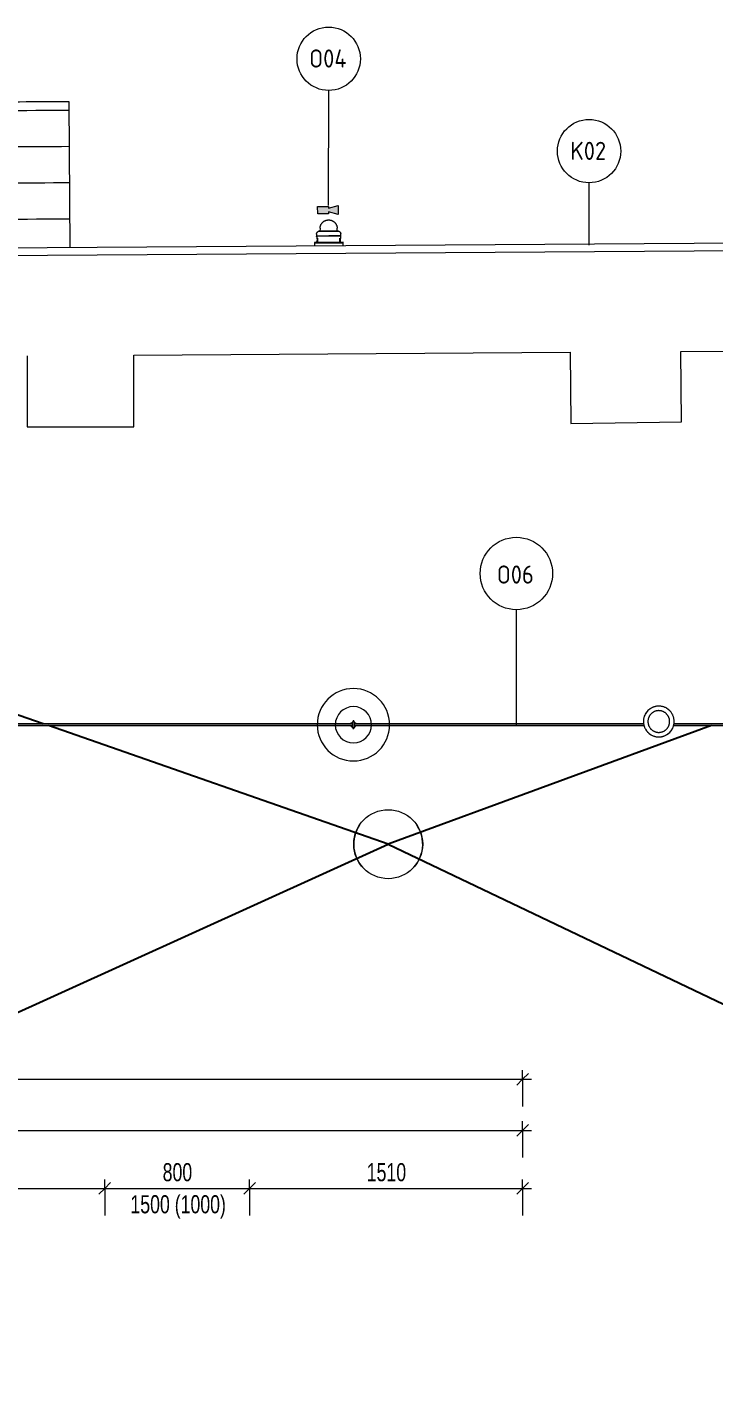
# Model space of a CAD drawing. Header units: millimetres. Extents: x -2854 to 232784, y -45352 to 20466.
# Drawn here: x 38985 to 42779, y -16346 to -8865 of the extents above; entities that cross this region are included whole.
import ezdxf

# ---------------------------------------------------------------- set-up
doc = ezdxf.new("R2010")
doc.units = ezdxf.units.MM
for name, color, linetype, lineweight in [('A-ANNO-DIMS', 211, 'Continuous', 9), ('A-ANNO-DIMS-50', 211, 'Continuous', 9), ('A-FLOR-HRAL', 11, 'Continuous', 13), ('A-FLOR-HRAL-IDEN', 2, 'Continuous', 9), ('A-ROOF', 132, 'Continuous', 13), ('A-ROOF-IDEN', 132, 'Continuous', 9), ('A-ROOF-OTLN', 132, 'Continuous', 13), ('E-SERT', 181, 'Continuous', 13), ('E-SERT-IDEN', 181, 'Continuous', 9), ('M-EQPM', 50, 'Continuous', 13), ('M-HVAC-CDFF', 50, 'Continuous', 13), ('P-SANR-FIXT', 6, 'Continuous', 13)]:
    doc.layers.add(name, color=color, linetype=linetype, lineweight=lineweight)
doc.styles.add('Arial_1', font='arial.ttf', dxfattribs={"width": 0.7, "height": 100})
doc.styles.add('ISOCPEUR', font='isocpeur.ttf', dxfattribs={"width": 0.9, "height": 100})
doc.dimstyles.new('Vnitřní_-_průhledné', dxfattribs={"dimscale": 304.8, "dimtxt": 102.02594, "dimasz": 0.213255, "dimexe": 0.164042, "dimexo": 0.0625, "dimgap": 0.032808, "dimtad": 1, "dimdec": 0, "dimrnd": 5, "dimzin": 0, "dimdsep": 46, "dimtxsty": 'Arial_1', "dimblk1": 'OBLIQUE', "dimblk2": 'OBLIQUE', "dimsah": 1, "dimcen": 0.09, "dimdle": 0.164042, "dimazin": 0, "dimtfac": 1, "dimtdec": 4, "dimtix": 1, "dimtmove": 0, "dimatfit": 3, "dimfxl": 0.492126, "dimfxlon": 1, "dimtvp": 1, "dimtolj": 1, "dimtzin": 0, "dimarcsym": 2})

# ---------------------------------------------------------------- blocks, each defined once
blk = doc.blocks.new('Zábradlí - Záchytný systém kotva-V34-2NP_NÁVRH A')
at = {"layer": 'A-FLOR-HRAL', "flags": 128}
for points in [[(-17, -4), (-17.1, -4), (-17.3, -4), (-17.5, -4), (-17.6, -3.9), (-17.8, -3.9), (-17.9, -3.9), (-18.1, -3.8), (-18.2, -3.8), (-18.4, -3.7), (-18.5, -3.7), (-18.7, -3.6), (-18.8, -3.5), (-19, -3.5), (-19.1, -3.4), (-19.2, -3.3), (-19.4, -3.2), (-19.5, -3.1), (-19.6, -3), (-19.7, -2.9), (-19.8, -2.8), (-20, -2.7), (-20.1, -2.5), (-20.2, -2.4), (-20.3, -2.3), (-20.3, -2.2), (-20.4, -2), (-20.5, -1.9), (-20.6, -1.7), (-20.6, -1.6), (-20.7, -1.4), (-20.8, -1.3), (-20.8, -1.1), (-20.9, -1), (-20.9, -0.8), (-20.9, -0.7), (-20.9, -0.5), (-21, -0.4), (-21, -0.2), (-21, 0), (-21, 0.1), (-21, 0.3), (-21, 0.4), (-20.9, 0.6), (-20.9, 0.8), (-20.9, 0.9), (-20.8, 1.1), (-20.8, 1.2), (-20.7, 1.4), (-20.7, 1.5), (-20.6, 1.7), (-20.5, 1.8), (-20.5, 2), (-20.4, 2.1), (-20.3, 2.2), (-20.2, 2.4), (-20.1, 2.5), (-20, 2.6), (-19.9, 2.7), (-19.8, 2.8), (-19.7, 3), (-19.6, 3.1), (-19.4, 3.2), (-19.3, 3.3), (-19.2, 3.3), (-19, 3.4), (-18.9, 3.5), (-18.8, 3.6), (-18.6, 3.7), (-18.5, 3.7), (-18.3, 3.8), (-18.2, 3.8), (-18, 3.9), (-17.9, 3.9), (-17.7, 3.9), (-17.5, 4), (-17.4, 4), (-17.2, 4), (-17.1, 4), (-17, 4)], [(-17, 4), (-17, 4), (-16.9, 4), (-16.9, 4), (-16.8, 4), (-16.6, 4), (-16.5, 4), (-16.3, 4), (-16.1, 4), (-15.9, 4), (-15.6, 4), (-15.4, 4), (-15.1, 4), (-14.7, 4), (-14.4, 4), (-14, 4)], [(16.8, 4), (16.8, 4), (16.8, 4), (16.7, 4), (16.6, 4), (16.5, 4), (16.4, 4), (16.2, 4), (16, 4), (15.8, 4), (15.5, 4), (15.2, 4), (14.9, 4), (14.6, 4), (14.3, 4), (13.9, 4), (13.5, 4), (13.1, 4), (12.6, 4), (12.2, 4), (11.7, 4), (11.2, 4), (10.7, 4), (10.2, 4), (9.6, 4), (9.1, 4), (8.5, 4), (7.9, 4), (7.3, 4), (6.7, 4), (6.1, 4), (5.4, 4), (4.8, 4), (4.1, 4), (3.5, 4), (2.8, 4), (2.1, 4), (1.5, 4), (0.8, 4), (0.1, 4), (-0.6, 4), (-1.2, 4), (-1.9, 4), (-2.6, 4), (-3.2, 4), (-3.9, 4), (-4.6, 4), (-5.2, 4), (-5.9, 4), (-6.5, 4), (-7.1, 4), (-7.7, 4), (-8.3, 4), (-8.9, 4), (-9.5, 4), (-10, 4), (-10.6, 4), (-11.1, 4), (-11.6, 4), (-12.1, 4), (-12.5, 4), (-13, 4), (-13.4, 4), (-13.8, 4), (-14.2, 4), (-14.6, 4), (-14.9, 4), (-15.2, 4), (-15.5, 4), (-15.8, 4), (-16, 4), (-16.2, 4), (-16.4, 4), (-16.6, 4), (-16.7, 4), (-16.8, 4), (-16.9, 4), (-16.9, 4), (-17, 4), (-17, 4)], [(13.7, 4), (14.1, 4), (14.4, 4), (14.8, 4), (15.1, 4), (15.4, 4), (15.6, 4), (15.9, 4), (16.1, 4), (16.3, 4), (16.4, 4), (16.6, 4), (16.7, 4), (16.8, 4), (16.8, 4), (16.8, 4), (16.8, 4)], [(16.8, 4), (17, 4), (17.2, 4), (17.3, 4), (17.5, 4), (17.6, 3.9), (17.8, 3.9), (17.9, 3.9), (18.1, 3.8), (18.2, 3.8), (18.4, 3.7), (18.5, 3.6), (18.7, 3.6), (18.8, 3.5), (19, 3.4), (19.1, 3.3), (19.2, 3.2), (19.4, 3.1), (19.5, 3), (19.6, 2.9), (19.7, 2.8), (19.8, 2.7), (19.9, 2.6), (20, 2.4), (20.1, 2.3), (20.2, 2.2), (20.3, 2), (20.4, 1.9), (20.4, 1.7), (20.5, 1.6), (20.6, 1.5), (20.6, 1.3), (20.7, 1.2), (20.7, 1), (20.8, 0.8), (20.8, 0.7), (20.8, 0.5), (20.8, 0.4), (20.8, 0.2), (20.8, 0), (20.8, -0.1), (20.8, -0.3), (20.8, -0.4), (20.8, -0.6), (20.8, -0.7), (20.7, -0.9), (20.7, -1.1), (20.7, -1.2), (20.6, -1.4), (20.5, -1.5), (20.5, -1.7), (20.4, -1.8), (20.3, -1.9), (20.3, -2.1), (20.2, -2.2), (20.1, -2.3), (20, -2.5), (19.9, -2.6), (19.8, -2.7), (19.7, -2.8), (19.5, -2.9), (19.4, -3), (19.3, -3.1), (19.2, -3.2), (19, -3.3), (18.9, -3.4), (18.8, -3.5), (18.6, -3.6), (18.5, -3.6), (18.3, -3.7), (18.2, -3.8), (18, -3.8), (17.9, -3.9), (17.7, -3.9), (17.6, -3.9), (17.4, -4), (17.2, -4), (17.1, -4), (16.9, -4), (16.8, -4)], [(-13.8, -4), (-14.2, -4), (-14.6, -4), (-14.9, -4), (-15.2, -4), (-15.5, -4), (-15.8, -4), (-16, -4), (-16.2, -4), (-16.4, -4), (-16.6, -4), (-16.7, -4), (-16.8, -4), (-16.9, -4), (-16.9, -4), (-17, -4), (-17, -4)], [(-17, -4), (-17, -4), (-16.9, -4), (-16.9, -4), (-16.8, -4), (-16.6, -4), (-16.5, -4), (-16.3, -4), (-16.1, -4), (-15.9, -4), (-15.6, -4), (-15.4, -4), (-15.1, -4), (-14.7, -4), (-14.4, -4), (-14, -4), (-13.6, -4), (-13.2, -4), (-12.8, -4), (-12.3, -4), (-11.8, -4), (-11.4, -4), (-10.8, -4), (-10.3, -4), (-9.8, -4), (-9.2, -4), (-8.6, -4), (-8, -4), (-7.4, -4), (-6.8, -4), (-6.2, -4), (-5.6, -4), (-4.9, -4), (-4.3, -4), (-3.6, -4), (-2.9, -4), (-2.3, -4), (-1.6, -4), (-0.9, -4), (-0.3, -4), (0.4, -4), (1.1, -4), (1.8, -4), (2.4, -4), (3.1, -4), (3.8, -4), (4.4, -4), (5.1, -4), (5.7, -4), (6.3, -4), (7, -4), (7.6, -4), (8.2, -4), (8.8, -4), (9.3, -4), (9.9, -4), (10.4, -4), (10.9, -4), (11.4, -4), (11.9, -4), (12.4, -4), (12.8, -4), (13.3, -4), (13.7, -4), (14.1, -4), (14.4, -4), (14.8, -4), (15.1, -4), (15.4, -4), (15.6, -4), (15.9, -4), (16.1, -4), (16.3, -4), (16.4, -4), (16.6, -4), (16.7, -4), (16.8, -4), (16.8, -4), (16.8, -4), (16.8, -4)], [(16.8, -4), (16.8, -4), (16.8, -4), (16.7, -4), (16.6, -4), (16.5, -4), (16.4, -4), (16.2, -4), (16, -4), (15.8, -4), (15.5, -4), (15.2, -4), (14.9, -4), (14.6, -4), (14.3, -4), (13.9, -4)]]:
    blk.add_lwpolyline(points, dxfattribs=at)
at = {"layer": 'A-FLOR-HRAL'}
for radius in [200, 100]:
    blk.add_circle((0, 0), radius, dxfattribs=at)
for radius, start, end in [(15, 109.63434, 164.48451), (12, 114.81717, 160.33139), (10, 120, 156.17827), (15, 15.51549, 70.36566), (12, 19.66861, 65.18283), (10, 23.82173, 60), (15, 195.46066, 250.36566), (12, 199.60007, 245.18283), (10, 203.73948, 240), (15, 289.63434, 344.53934), (10, 300, 336.26052), (12, 294.81717, 340.39993)]:
    blk.add_arc((0, 0), radius, start, end, dxfattribs=at)
blk = doc.blocks.new('Zábradlí - Zábradlí-1236487-2NP_NÁVRH A')
at = {"extrusion": (0, 0, -1), "zscale": -1, "rotation": 90}
blk.add_blockref('Zábradlí - Záchytný systém kotva-V34-2NP_NÁVRH A', (-40787.1, -12717.1), dxfattribs=at)
blk = doc.blocks.new('Typ horního madla - Horní madlo_Vnitřní_-1236489-2NP_NÁVRH A')
at = {"layer": 'A-FLOR-HRAL'}
for p, q in [((40783.1, -12712.1), (35186.1, -12712.1)), ((42391.1, -12712.1), (40791.1, -12712.1)), ((46397.1, -12712.1), (42557.2, -12712.1)), ((35187.1, -12722.1), (40783.1, -12722.1)), ((40791.1, -12722.1), (42392.8, -12722.1)), ((42555.4, -12722.1), (46387.1, -12722.1))]:
    blk.add_line(p, q, dxfattribs=at)
blk = doc.blocks.new('Typ horního madla - Horní madlo_Vnitřní_-V47-2NP_NÁVRH A')
at = {"layer": 'A-FLOR-HRAL'}
for p, q in [((40783.1, -12712.1), (35186.1, -12712.1)), ((42391.1, -12712.1), (40791.1, -12712.1)), ((46397.1, -12712.1), (42557.2, -12712.1)), ((40783.1, -12722.1), (35187.1, -12722.1)), ((42392.8, -12722.1), (40791.1, -12722.1)), ((46387.1, -12722.1), (42555.4, -12722.1))]:
    blk.add_line(p, q, dxfattribs=at)
blk = doc.blocks.new('DSP_Kamera_nastěnná - Refer to Catalog-V51-2NP_NÁVRH A')
at = {"layer": 'E-SERT'}
blk.add_hatch(color=11, dxfattribs=at).paths.add_polyline_path([(40703.5, -9900.2), (40703.2, -9850.2), (40649.6, -9865.6), (40649.5, -9855.6), (40589.5, -9856), (40589.8, -9896), (40649.8, -9895.6), (40649.7, -9885.6)])
at = {"layer": 'E-SERT', "color": 11}
for p, q in [((40589.5, -9856), (40649.5, -9855.6)), ((40589.8, -9896), (40589.5, -9856)), ((40649.5, -9855.6), (40649.6, -9865.6)), ((40649.6, -9865.6), (40703.2, -9850.2)), ((40703.2, -9850.2), (40703.4, -9875.2)), ((40649.8, -9895.6), (40589.8, -9896)), ((40703.5, -9900.2), (40649.7, -9885.6)), ((40649.7, -9885.6), (40649.8, -9895.6)), ((40703.4, -9875.2), (40703.5, -9900.2)), ((40583.6, -10008.4), (40583, -10016.9)), ((40583, -10016.9), (40650.6, -10016.4)), ((40583.1, -10017.7), (40650.6, -10017.3)), ((40583.1, -10017.7), (40583.2, -10019.5)), ((40583.9, -10016.9), (40583.9, -10017.7)), ((40598.7, -9992.2), (40650.4, -9991.9)), ((40603, -9975.7), (40602.5, -9994.1)), ((40650.4, -9991.9), (40702.1, -9991.5)), ((40650.6, -10016.4), (40718.1, -10016)), ((40650.6, -10017.3), (40718.1, -10016.8)), ((40698.3, -9993.5), (40697.6, -9975)), ((40716.5, -10051.5), (40718.1, -10016.8)), ((40717.3, -10016.8), (40717.2, -10016)), ((40718.1, -10016), (40717.4, -10007.5)), ((40650.8, -10054), (40571.5, -10054.5)), ((40571.5, -10054.5), (40571.5, -10057.7)), ((40571.5, -10057.7), (40650.9, -10057.1)), ((40650.9, -10057.1), (40571.5, -10057.7)), ((40571.5, -10057.7), (40571.6, -10074.3)), ((40585.1, -10051.9), (40585.1, -10052.4)), ((40585.1, -10052.4), (40650.8, -10052)), ((40585.1, -10052.4), (40587.1, -10054.4)), ((40588.8, -10031.5), (40588.9, -10054.4)), ((40650.8, -10052), (40716.5, -10051.5)), ((40730.2, -10053.4), (40650.8, -10054)), ((40650.9, -10057.1), (40730.2, -10056.6)), ((40730.2, -10056.6), (40650.9, -10057.1)), ((40712.7, -10053.5), (40712.6, -10030.6)), ((40714.5, -10053.5), (40716.5, -10051.5)), ((40730.2, -10056.6), (40730.2, -10053.4)), ((40730.3, -10073.2), (40730.2, -10056.6))]:
    blk.add_line(p, q, dxfattribs=at)
at = {"layer": 'E-SERT', "color": 11, "flags": 128}
for points in [[(40603, -9975.7), (40603.1, -9973.8), (40603.3, -9971.9), (40603.5, -9970), (40603.8, -9968.2), (40604.2, -9966.3), (40604.7, -9964.5), (40605.2, -9962.7), (40605.8, -9960.9), (40606.5, -9959.2), (40607.3, -9957.4), (40608.1, -9955.7), (40609, -9954.1), (40609.9, -9952.4), (40610.9, -9950.8), (40612, -9949.3), (40613.1, -9947.8), (40614.3, -9946.3), (40615.6, -9944.9), (40616.9, -9943.6), (40618.3, -9942.3), (40619.7, -9941), (40621.1, -9939.8), (40622.6, -9938.7), (40624.2, -9937.6), (40625.8, -9936.6), (40627.4, -9935.7), (40629.1, -9934.8), (40630.8, -9934), (40632.5, -9933.3), (40634.3, -9932.6), (40636.1, -9932), (40637.9, -9931.5), (40639.7, -9931), (40641.6, -9930.6), (40643.4, -9930.3), (40645.3, -9930.1), (40647.2, -9929.9), (40649.1, -9929.9), (40649.8, -9929.9)], [(40649.8, -9929.9), (40649.8, -9929.9), (40649.8, -9929.9), (40649.8, -9929.9), (40649.8, -9929.9), (40649.8, -9929.9), (40649.8, -9929.9), (40649.8, -9929.9), (40649.8, -9929.9), (40649.8, -9929.9), (40649.8, -9929.9), (40649.9, -9929.9), (40649.9, -9929.9), (40649.9, -9929.9), (40649.9, -9929.9), (40649.9, -9929.9), (40649.9, -9929.9), (40649.9, -9929.9), (40649.9, -9929.9), (40649.9, -9929.9), (40649.9, -9929.9), (40649.9, -9929.9), (40649.9, -9929.9), (40649.9, -9929.9), (40649.9, -9929.9), (40649.9, -9929.9), (40649.9, -9929.9), (40649.9, -9929.9), (40649.9, -9929.9), (40649.9, -9929.9), (40650, -9929.9), (40650, -9929.9), (40650, -9929.9), (40650, -9929.9), (40650, -9929.9), (40650, -9929.9), (40650, -9929.9)], [(40650, -9929.9), (40650, -9929.9), (40650, -9929.9), (40650, -9929.9), (40650, -9929.9), (40650, -9929.9), (40650, -9929.9), (40649.9, -9929.9), (40649.9, -9929.9), (40649.9, -9929.9), (40649.9, -9929.9), (40649.9, -9929.9), (40649.9, -9929.9), (40649.9, -9929.9), (40649.9, -9929.9), (40649.9, -9929.9), (40649.9, -9929.9), (40649.9, -9929.9), (40649.9, -9929.9), (40649.9, -9929.9), (40649.9, -9929.9), (40649.9, -9929.9), (40649.9, -9929.9), (40649.9, -9929.9), (40649.9, -9929.9), (40649.8, -9929.9), (40649.8, -9929.9), (40649.8, -9929.9), (40649.8, -9929.9), (40649.8, -9929.9), (40649.8, -9929.9), (40649.8, -9929.9), (40649.8, -9929.9), (40649.8, -9929.9), (40649.8, -9929.9), (40649.8, -9929.9)], [(40650.2, -9929.9), (40650.2, -9929.9), (40650.2, -9929.9), (40650.2, -9929.9), (40650.2, -9929.9), (40650.1, -9929.9), (40650.1, -9929.9), (40650.1, -9929.9), (40650.1, -9929.9), (40650.1, -9929.9), (40650.1, -9929.9), (40650.1, -9929.9), (40650.1, -9929.9), (40650.1, -9929.9), (40650.1, -9929.9), (40650.1, -9929.9), (40650.1, -9929.9), (40650.1, -9929.9), (40650.1, -9929.9), (40650.1, -9929.9), (40650.1, -9929.9), (40650.1, -9929.9), (40650.1, -9929.9), (40650.1, -9929.9), (40650.1, -9929.9), (40650.1, -9929.9), (40650.1, -9929.9), (40650, -9929.9), (40650, -9929.9), (40650, -9929.9), (40650, -9929.9), (40650, -9929.9), (40650, -9929.9), (40650, -9929.9), (40650, -9929.9), (40650, -9929.9), (40650, -9929.9)], [(40650, -9929.9), (40650, -9929.9), (40650, -9929.9), (40650, -9929.9), (40650, -9929.9), (40650, -9929.9), (40650, -9929.9), (40650, -9929.9), (40650, -9929.9), (40650.1, -9929.9), (40650.1, -9929.9), (40650.1, -9929.9), (40650.1, -9929.9), (40650.1, -9929.9), (40650.1, -9929.9), (40650.1, -9929.9), (40650.1, -9929.9), (40650.1, -9929.9), (40650.1, -9929.9), (40650.1, -9929.9), (40650.1, -9929.9), (40650.1, -9929.9), (40650.1, -9929.9), (40650.1, -9929.9), (40650.1, -9929.9), (40650.1, -9929.9), (40650.1, -9929.9), (40650.1, -9929.9), (40650.1, -9929.9), (40650.1, -9929.9), (40650.1, -9929.9), (40650.2, -9929.9), (40650.2, -9929.9), (40650.2, -9929.9), (40650.2, -9929.9), (40650.2, -9929.9)], [(40650.2, -9929.9), (40652, -9929.9), (40653.9, -9930), (40655.8, -9930.2), (40657.7, -9930.4), (40659.5, -9930.7), (40661.4, -9931.1), (40663.2, -9931.6), (40665, -9932.1), (40666.8, -9932.8), (40668.5, -9933.5), (40670.3, -9934.2), (40672, -9935), (40673.6, -9935.9), (40675.2, -9936.9), (40676.8, -9937.9), (40678.4, -9939), (40679.9, -9940.1), (40681.3, -9941.3), (40682.7, -9942.6), (40684.1, -9943.9), (40685.4, -9945.3), (40686.6, -9946.7), (40687.8, -9948.2), (40688.9, -9949.7), (40690, -9951.3), (40691, -9952.9), (40691.9, -9954.5), (40692.8, -9956.2), (40693.6, -9957.9), (40694.3, -9959.6), (40695, -9961.4), (40695.5, -9963.2), (40696.1, -9965), (40696.5, -9966.8), (40696.9, -9968.7), (40697.2, -9970.5), (40697.4, -9972.4), (40697.5, -9974.3), (40697.6, -9975)], [(40583.6, -10008.4), (40583.7, -10007.6), (40583.8, -10006.8), (40584, -10006), (40584.1, -10005.2), (40584.3, -10004.4), (40584.6, -10003.6), (40584.8, -10002.8), (40585.1, -10002.1), (40585.5, -10001.3), (40585.8, -10000.6), (40586.2, -9999.9), (40586.6, -9999.2), (40587.1, -9998.5), (40587.5, -9997.8), (40588, -9997.2), (40588.6, -9996.5), (40589.1, -9995.9), (40589.7, -9995.4), (40590.3, -9994.8), (40590.3, -9994.8)], [(40590.3, -9994.8), (40590.6, -9994.5), (40590.9, -9994.3), (40591.2, -9994), (40591.5, -9993.8), (40591.9, -9993.6), (40592.2, -9993.4), (40592.6, -9993.2), (40592.9, -9993), (40593.3, -9992.9), (40593.7, -9992.8), (40594.1, -9992.6), (40594.4, -9992.5), (40594.8, -9992.4), (40595.2, -9992.4), (40595.6, -9992.3), (40596, -9992.2), (40596.4, -9992.2), (40596.8, -9992.2), (40596.9, -9992.2)], [(40650.4, -9991.8), (40648.3, -9991.9), (40646.1, -9991.9), (40644, -9991.9), (40641.9, -9991.9), (40639.8, -9991.9), (40637.7, -9991.9), (40635.6, -9991.9), (40633.6, -9992), (40631.6, -9992), (40629.6, -9992), (40627.6, -9992), (40625.7, -9992), (40623.8, -9992), (40622, -9992), (40620.2, -9992), (40618.4, -9992.1), (40616.8, -9992.1), (40615.1, -9992.1), (40613.5, -9992.1), (40612, -9992.1), (40610.6, -9992.1), (40609.2, -9992.1), (40607.8, -9992.1), (40606.6, -9992.1), (40605.4, -9992.1), (40604.2, -9992.1), (40603.2, -9992.2), (40602.2, -9992.2), (40601.3, -9992.2), (40600.5, -9992.2), (40599.8, -9992.2), (40599.1, -9992.2), (40598.6, -9992.2), (40598.1, -9992.2), (40597.7, -9992.2), (40597.3, -9992.2), (40597.1, -9992.2), (40597, -9992.2), (40596.9, -9992.2), (40596.9, -9992.2)], [(40596.9, -9992.2), (40596.9, -9992.2), (40597.1, -9992.2), (40597.3, -9992.2), (40597.6, -9992.2), (40597.9, -9992.2), (40598.4, -9992.2), (40599, -9992.2), (40599.6, -9992.2), (40600.3, -9992.2), (40601.1, -9992.2), (40602, -9992.2), (40602.9, -9992.2), (40603.8, -9992.2)], [(40703.9, -9991.5), (40703.9, -9991.5), (40703.8, -9991.5), (40703.6, -9991.5), (40703.3, -9991.5), (40702.9, -9991.5), (40702.4, -9991.5), (40701.9, -9991.5), (40701.2, -9991.5), (40700.5, -9991.5), (40699.7, -9991.5), (40698.8, -9991.5), (40697.9, -9991.5), (40696.9, -9991.5), (40695.8, -9991.5), (40694.6, -9991.5), (40693.3, -9991.5), (40692, -9991.6), (40690.7, -9991.6), (40689.2, -9991.6), (40687.7, -9991.6), (40686.1, -9991.6), (40684.5, -9991.6), (40682.8, -9991.6), (40681.1, -9991.6), (40679.3, -9991.6), (40677.5, -9991.7), (40675.6, -9991.7), (40673.7, -9991.7), (40671.8, -9991.7), (40669.8, -9991.7), (40667.8, -9991.7), (40665.8, -9991.7), (40663.7, -9991.7), (40661.6, -9991.8), (40659.5, -9991.8), (40657.4, -9991.8), (40655.3, -9991.8), (40653.1, -9991.8), (40651, -9991.8), (40650.4, -9991.8)], [(40697.6, -9991.5), (40698.6, -9991.5), (40699.5, -9991.5), (40700.3, -9991.5), (40701, -9991.5), (40701.7, -9991.5), (40702.3, -9991.5), (40702.8, -9991.5), (40703.2, -9991.5), (40703.5, -9991.5), (40703.7, -9991.5), (40703.9, -9991.5), (40703.9, -9991.5), (40703.9, -9991.5)], [(40703.9, -9991.5), (40704.3, -9991.5), (40704.7, -9991.5), (40705.1, -9991.5), (40705.5, -9991.6), (40705.9, -9991.7), (40706.3, -9991.7), (40706.7, -9991.8), (40707.1, -9992), (40707.4, -9992.1), (40707.8, -9992.2), (40708.2, -9992.4), (40708.5, -9992.6), (40708.9, -9992.7), (40709.2, -9993), (40709.5, -9993.2), (40709.9, -9993.4), (40710.2, -9993.6), (40710.5, -9993.9), (40710.6, -9994)], [(40710.6, -9994), (40711.2, -9994.5), (40711.7, -9995.1), (40712.3, -9995.7), (40712.8, -9996.3), (40713.3, -9996.9), (40713.8, -9997.6), (40714.3, -9998.3), (40714.7, -9999), (40715.1, -9999.7), (40715.5, -10000.4), (40715.8, -10001.2), (40716.1, -10001.9), (40716.4, -10002.7), (40716.6, -10003.5), (40716.8, -10004.3), (40717, -10005.1), (40717.2, -10005.9), (40717.3, -10006.7), (40717.4, -10007.5), (40717.4, -10007.5)]]:
    blk.add_lwpolyline(points, dxfattribs=at)
at = {"layer": 'E-SERT', "color": 11}
blk.add_open_spline([(40583.5, -10020.5), (40583.4, -10020.2), (40583.2, -10019.7), (40583.2, -10019.5), (40583.2, -10019.5)], degree=3, dxfattribs=at)
for points, knots in [([(40583.2, -10019.5), (40583.2, -10019.5), (40583.2, -10019.7), (40583.4, -10020.3), (40583.6, -10021), (40583.8, -10021.7), (40584, -10022.5), (40584.2, -10023.3), (40584.5, -10024.3), (40584.7, -10025.3), (40584.9, -10026.4), (40585.2, -10027.6), (40585.4, -10028.8), (40585.6, -10030.6), (40585.9, -10032.9), (40586.1, -10034.7), (40586.1, -10035.7)], [-0.5, -0.5, -0.5, -0.5, -0.4444444, -0.3888889, -0.3611111, -0.3333333, -0.3055556, -0.2777778, -0.25, -0.2222222, -0.1944444, -0.1666667, -0.1388889, -0.1111111, -0.0555556, 0, 0, 0, 0]), ([(40586.1, -10035.7), (40586.2, -10037.6), (40586.3, -10040.4), (40586.2, -10043.4), (40586, -10045), (40585.9, -10046.1), (40585.8, -10047.1), (40585.7, -10048.1), (40585.6, -10049), (40585.5, -10049.7), (40585.4, -10050.4), (40585.3, -10051.1), (40585.1, -10051.7), (40585.1, -10051.9), (40585.1, -10051.9)], [-1, -1, -1, -1, -0.8888889, -0.8333333, -0.8055556, -0.7777778, -0.75, -0.7222222, -0.6944444, -0.6666667, -0.6388889, -0.6111111, -0.5555556, -0.4999552, -0.4999552, -0.4999552, -0.4999552]), ([(40585.1, -10051.9), (40585.1, -10051.9), (40585.1, -10051.7), (40585.3, -10051.1), (40585.4, -10050.4), (40585.4, -10049.9), (40585.5, -10049.7)], [-0.4999543, -0.4999543, -0.4999543, -0.4999543, -0.4444444, -0.3888889, -0.3611111, -0.3333333, -0.3333333, -0.3333333, -0.3333333])]:
    blk.add_open_spline(points, degree=3, knots=knots, dxfattribs=at)
blk = doc.blocks.new('FP_79-2NP_NÁVRH A')
at = {"layer": 'M-EQPM', "color": 11}
for p, q in [((64.3, -200), (0, -200)), ((128.1, -200), (64.3, -200)), ((191.4, -200), (128.1, -200)), ((254.3, -200), (191.4, -200)), ((316.6, -200), (254.3, -200)), ((378.4, -200), (316.6, -200)), ((439.5, -200), (378.4, -200)), ((500.1, -200), (439.5, -200)), ((560, -200), (500.1, -200)), ((619.2, -200), (560, -200)), ((677.8, -200), (619.2, -200)), ((735.6, -200), (677.8, -200)), ((792.6, -200), (735.6, -200)), ((848.9, -200), (792.6, -200)), ((904.3, -200), (848.9, -200)), ((958.9, -200), (904.3, -200)), ((1012.6, -200), (958.9, -200)), ((1065.4, -200), (1012.6, -200)), ((1117.3, -200), (1065.4, -200)), ((1168.3, -200), (1117.3, -200)), ((1218.2, -200), (1168.3, -200)), ((1267.2, -200), (1218.2, -200)), ((1315.1, -200), (1267.2, -200)), ((1361.9, -200), (1315.1, -200)), ((1407.6, -200), (1361.9, -200)), ((1452.2, -200), (1407.6, -200)), ((64.3, -400), (0, -400)), ((128.1, -400), (64.3, -400)), ((191.4, -400), (128.1, -400)), ((254.3, -400), (191.4, -400)), ((316.6, -400), (254.3, -400)), ((378.4, -400), (316.6, -400)), ((439.5, -400), (378.4, -400)), ((500.1, -400), (439.5, -400)), ((560, -400), (500.1, -400)), ((619.2, -400), (560, -400)), ((677.8, -400), (619.2, -400)), ((735.6, -400), (677.8, -400)), ((792.6, -400), (735.6, -400)), ((848.9, -400), (792.6, -400)), ((904.3, -400), (848.9, -400)), ((958.9, -400), (904.3, -400)), ((1012.6, -400), (958.9, -400)), ((1065.4, -400), (1012.6, -400)), ((1117.3, -400), (1065.4, -400)), ((1168.3, -400), (1117.3, -400)), ((1218.2, -400), (1168.3, -400)), ((1267.2, -400), (1218.2, -400)), ((1315.1, -400), (1267.2, -400)), ((1361.9, -400), (1315.1, -400)), ((1407.6, -400), (1361.9, -400)), ((1452.2, -400), (1407.6, -400)), ((64.3, -600), (0, -600)), ((128.1, -600), (64.3, -600)), ((191.4, -600), (128.1, -600)), ((254.3, -600), (191.4, -600)), ((316.6, -600), (254.3, -600)), ((378.4, -600), (316.6, -600)), ((439.5, -600), (378.4, -600)), ((500.1, -600), (439.5, -600)), ((560, -600), (500.1, -600)), ((619.2, -600), (560, -600)), ((677.8, -600), (619.2, -600)), ((735.6, -600), (677.8, -600)), ((792.6, -600), (735.6, -600)), ((848.9, -600), (792.6, -600)), ((904.3, -600), (848.9, -600)), ((958.9, -600), (904.3, -600)), ((1012.6, -600), (958.9, -600)), ((1065.4, -600), (1012.6, -600)), ((1117.3, -600), (1065.4, -600)), ((1168.3, -600), (1117.3, -600)), ((1218.2, -600), (1168.3, -600)), ((1267.2, -600), (1218.2, -600)), ((1315.1, -600), (1267.2, -600)), ((1361.9, -600), (1315.1, -600)), ((1407.6, -600), (1361.9, -600)), ((1452.2, -600), (1407.6, -600)), ((64.3, -800), (0, -800)), ((128.1, -800), (64.3, -800)), ((191.4, -800), (128.1, -800)), ((254.3, -800), (191.4, -800)), ((316.6, -800), (254.3, -800)), ((378.4, -800), (316.6, -800)), ((439.5, -800), (378.4, -800)), ((500.1, -800), (439.5, -800)), ((560, -800), (500.1, -800)), ((619.2, -800), (560, -800)), ((677.8, -800), (619.2, -800)), ((735.6, -800), (677.8, -800)), ((792.6, -800), (735.6, -800)), ((848.9, -800), (792.6, -800)), ((904.3, -800), (848.9, -800)), ((958.9, -800), (904.3, -800)), ((1012.6, -800), (958.9, -800)), ((1065.4, -800), (1012.6, -800)), ((1117.3, -800), (1065.4, -800)), ((1168.3, -800), (1117.3, -800)), ((1218.2, -800), (1168.3, -800)), ((1267.2, -800), (1218.2, -800)), ((1315.1, -800), (1267.2, -800)), ((1361.9, -800), (1315.1, -800)), ((1407.6, -800), (1361.9, -800)), ((1452.2, -800), (1407.6, -800))]:
    blk.add_line(p, q, dxfattribs=at)
blk = doc.blocks.new('FP_80-2NP_NÁVRH A')
at = {"layer": 'M-EQPM', "color": 11}
for p, q in [((-1452.2, -200), (-1407.6, -200)), ((-1407.6, -200), (-1361.9, -200)), ((-1361.9, -200), (-1315.1, -200)), ((-1315.1, -200), (-1267.2, -200)), ((-1267.2, -200), (-1218.2, -200)), ((-1218.2, -200), (-1168.3, -200)), ((-1168.3, -200), (-1117.3, -200)), ((-1117.3, -200), (-1065.4, -200)), ((-1065.4, -200), (-1012.6, -200)), ((-1012.6, -200), (-958.9, -200)), ((-958.9, -200), (-904.3, -200)), ((-904.3, -200), (-848.9, -200)), ((-848.9, -200), (-792.6, -200)), ((-792.6, -200), (-735.6, -200)), ((-735.6, -200), (-677.8, -200)), ((-677.8, -200), (-619.2, -200)), ((-619.2, -200), (-560, -200)), ((-560, -200), (-500.1, -200)), ((-500.1, -200), (-439.5, -200)), ((-439.5, -200), (-378.4, -200)), ((-378.4, -200), (-316.6, -200)), ((-316.6, -200), (-254.3, -200)), ((-254.3, -200), (-191.4, -200)), ((-191.4, -200), (-128.1, -200)), ((-128.1, -200), (-64.3, -200)), ((-64.3, -200), (0, -200)), ((-1452.2, -400), (-1407.6, -400)), ((-1407.6, -400), (-1361.9, -400)), ((-1361.9, -400), (-1315.1, -400)), ((-1315.1, -400), (-1267.2, -400)), ((-1267.2, -400), (-1218.2, -400)), ((-1218.2, -400), (-1168.3, -400)), ((-1168.3, -400), (-1117.3, -400)), ((-1117.3, -400), (-1065.4, -400)), ((-1065.4, -400), (-1012.6, -400)), ((-1012.6, -400), (-958.9, -400)), ((-958.9, -400), (-904.3, -400)), ((-904.3, -400), (-848.9, -400)), ((-848.9, -400), (-792.6, -400)), ((-792.6, -400), (-735.6, -400)), ((-735.6, -400), (-677.8, -400)), ((-677.8, -400), (-619.2, -400)), ((-619.2, -400), (-560, -400)), ((-560, -400), (-500.1, -400)), ((-500.1, -400), (-439.5, -400)), ((-439.5, -400), (-378.4, -400)), ((-378.4, -400), (-316.6, -400)), ((-316.6, -400), (-254.3, -400)), ((-254.3, -400), (-191.4, -400)), ((-191.4, -400), (-128.1, -400)), ((-128.1, -400), (-64.3, -400)), ((-64.3, -400), (0, -400)), ((-1452.2, -600), (-1407.6, -600)), ((-1407.6, -600), (-1361.9, -600)), ((-1361.9, -600), (-1315.1, -600)), ((-1315.1, -600), (-1267.2, -600)), ((-1267.2, -600), (-1218.2, -600)), ((-1218.2, -600), (-1168.3, -600)), ((-1168.3, -600), (-1117.3, -600)), ((-1117.3, -600), (-1065.4, -600)), ((-1065.4, -600), (-1012.6, -600)), ((-1012.6, -600), (-958.9, -600)), ((-958.9, -600), (-904.3, -600)), ((-904.3, -600), (-848.9, -600)), ((-848.9, -600), (-792.6, -600)), ((-792.6, -600), (-735.6, -600)), ((-735.6, -600), (-677.8, -600)), ((-677.8, -600), (-619.2, -600)), ((-619.2, -600), (-560, -600)), ((-560, -600), (-500.1, -600)), ((-500.1, -600), (-439.5, -600)), ((-439.5, -600), (-378.4, -600)), ((-378.4, -600), (-316.6, -600)), ((-316.6, -600), (-254.3, -600)), ((-254.3, -600), (-191.4, -600)), ((-191.4, -600), (-128.1, -600)), ((-128.1, -600), (-64.3, -600)), ((-64.3, -600), (0, -600)), ((-1452.2, -800), (-1407.6, -800)), ((-1407.6, -800), (-1361.9, -800)), ((-1361.9, -800), (-1315.1, -800)), ((-1315.1, -800), (-1267.2, -800)), ((-1267.2, -800), (-1218.2, -800)), ((-1218.2, -800), (-1168.3, -800)), ((-1168.3, -800), (-1117.3, -800)), ((-1117.3, -800), (-1065.4, -800)), ((-1065.4, -800), (-1012.6, -800)), ((-1012.6, -800), (-958.9, -800)), ((-958.9, -800), (-904.3, -800)), ((-904.3, -800), (-848.9, -800)), ((-848.9, -800), (-792.6, -800)), ((-792.6, -800), (-735.6, -800)), ((-735.6, -800), (-677.8, -800)), ((-677.8, -800), (-619.2, -800)), ((-619.2, -800), (-560, -800)), ((-560, -800), (-500.1, -800)), ((-500.1, -800), (-439.5, -800)), ((-439.5, -800), (-378.4, -800)), ((-378.4, -800), (-316.6, -800)), ((-316.6, -800), (-254.3, -800)), ((-254.3, -800), (-191.4, -800)), ((-191.4, -800), (-128.1, -800)), ((-128.1, -800), (-64.3, -800)), ((-64.3, -800), (0, -800))]:
    blk.add_line(p, q, dxfattribs=at)
blk = doc.blocks.new('DPS_stříška_vstup_hlavní - DPS_stříška_vstup_hlavní - Z01-1557379-2NP_NÁVRH A')
at = {"layer": 'M-EQPM', "color": 11}
for p, q in [((-1450.7, -850), (-1450.7, -41.9)), ((1450.7, -41.9), (1450.7, -850))]:
    blk.add_line(p, q, dxfattribs=at)
for points, knots in [([(0, -850), (-310.2, -850), (-842.5, -850), (-1281.4, -850), (-1450.7, -850)], [-1.617932, -1.617932, -1.617932, -1.617932, -0.719081, 0, 0, 0, 0]), ([(1450.7, -850), (1281.4, -850), (842.5, -850), (310.2, -850), (0, -850)], [0, 0, 0, 0, 0.719081, 1.617932, 1.617932, 1.617932, 1.617932])]:
    blk.add_open_spline(points, degree=3, knots=knots, dxfattribs=at)
for name in ['FP_80-2NP_NÁVRH A', 'FP_79-2NP_NÁVRH A']:
    blk.add_blockref(name, (0, 0), dxfattribs=at)
blk = doc.blocks.new('Drain_Roof_15_Inch_Diameter-Zurn-Z1715 - Load Family Type Catalog-V94-2NP_NÁVRH A')
at = {"layer": 'P-SANR-FIXT'}
blk.add_circle((0, 0), 190.5, dxfattribs=at)
for start, end in [(145.51267, 227.46635), (312.53365, 34.48733)]:
    blk.add_arc((0, 0), 190.5, start, end, dxfattribs=at)
blk = doc.blocks.new('Komín8 - Komín8-2014626-2NP_NÁVRH A')
at = {"layer": 'M-HVAC-CDFF', "flags": 128}
for points in [[(85, 0), (84.9, 3.4), (84.7, 6.8), (84.4, 10.2), (83.9, 13.5), (83.3, 16.9), (82.6, 20.2), (81.7, 23.5), (80.7, 26.7), (79.6, 29.9), (78.3, 33.1), (76.9, 36.2), (75.4, 39.3), (73.8, 42.2), (72, 45.2), (70.2, 48), (68.2, 50.8), (66.1, 53.4), (63.9, 56), (61.6, 58.6), (59.2, 61), (56.7, 63.3), (54.2, 65.5), (51.5, 67.6), (48.7, 69.6), (45.9, 71.5), (43, 73.3), (40.1, 75), (37, 76.5), (33.9, 77.9), (30.8, 79.2), (27.6, 80.4), (24.4, 81.4), (21.1, 82.3), (17.8, 83.1), (14.4, 83.8), (11.1, 84.3), (7.7, 84.6), (4.3, 84.9), (0.9, 85), (-2.5, 85), (-5.9, 84.8), (-9.3, 84.5), (-12.6, 84.1), (-16, 83.5), (-19.3, 82.8), (-22.6, 81.9), (-25.9, 81), (-29.1, 79.9), (-32.3, 78.6), (-35.4, 77.3), (-38.4, 75.8), (-41.4, 74.2), (-44.4, 72.5), (-47.2, 70.7), (-50, 68.7), (-52.7, 66.7), (-55.4, 64.5), (-57.9, 62.2), (-60.3, 59.9), (-62.7, 57.4), (-64.9, 54.9), (-67.1, 52.2), (-69.1, 49.5), (-71, 46.7), (-72.8, 43.8), (-74.5, 40.9), (-76.1, 37.9), (-77.6, 34.8), (-78.9, 31.7), (-80.1, 28.5), (-81.2, 25.2), (-82.1, 22), (-82.9, 18.7), (-83.6, 15.4), (-84.1, 12), (-84.6, 8.6), (-84.8, 5.2), (-85, 1.8), (-85, 0)], [(-85, 0), (-84.9, -3.4), (-84.7, -6.8), (-84.4, -10.2), (-83.9, -13.5), (-83.3, -16.9), (-82.6, -20.2), (-81.7, -23.5), (-80.7, -26.7), (-79.6, -29.9), (-78.3, -33.1), (-76.9, -36.2), (-75.4, -39.3), (-73.8, -42.2), (-72, -45.2), (-70.2, -48), (-68.2, -50.8), (-66.1, -53.4), (-63.9, -56), (-61.6, -58.6), (-59.2, -61), (-56.7, -63.3), (-54.2, -65.5), (-51.5, -67.6), (-48.7, -69.6), (-45.9, -71.5), (-43, -73.3), (-40.1, -75), (-37, -76.5), (-33.9, -77.9), (-30.8, -79.2), (-27.6, -80.4), (-24.4, -81.4), (-21.1, -82.3), (-17.8, -83.1), (-14.4, -83.8), (-11.1, -84.3), (-7.7, -84.6), (-4.3, -84.9), (-0.9, -85), (2.5, -85), (5.9, -84.8), (9.3, -84.5), (12.6, -84.1), (16, -83.5), (19.3, -82.8), (22.6, -81.9), (25.9, -81), (29.1, -79.9), (32.3, -78.6), (35.4, -77.3), (38.4, -75.8), (41.4, -74.2), (44.4, -72.5), (47.2, -70.7), (50, -68.7), (52.7, -66.7), (55.4, -64.5), (57.9, -62.2), (60.3, -59.9), (62.7, -57.4), (64.9, -54.9), (67.1, -52.2), (69.1, -49.5), (71, -46.7), (72.8, -43.8), (74.5, -40.9), (76.1, -37.9), (77.6, -34.8), (78.9, -31.7), (80.1, -28.5), (81.2, -25.2), (82.1, -22), (82.9, -18.7), (83.6, -15.4), (84.1, -12), (84.6, -8.6), (84.8, -5.2), (85, -1.8), (85, 0)], [(60, 0), (60, 2.4), (59.8, 4.8), (59.6, 7.2), (59.2, 9.6), (58.8, 11.9), (58.3, 14.3), (57.7, 16.6), (57, 18.9), (56.2, 21.1), (55.3, 23.4), (54.3, 25.6), (53.2, 27.7), (52.1, 29.8), (50.8, 31.9), (49.5, 33.9), (48.1, 35.8), (46.7, 37.7), (45.1, 39.6), (43.5, 41.3), (41.8, 43), (40, 44.7), (38.2, 46.2), (36.3, 47.7), (34.4, 49.2), (32.4, 50.5), (30.4, 51.7), (28.3, 52.9), (26.1, 54), (24, 55), (21.7, 55.9), (19.5, 56.7), (17.2, 57.5), (14.9, 58.1), (12.6, 58.7), (10.2, 59.1), (7.8, 59.5), (5.4, 59.8), (3, 59.9), (0.6, 60), (-1.8, 60), (-4.1, 59.9), (-6.5, 59.6), (-8.9, 59.3), (-11.3, 58.9), (-13.6, 58.4), (-16, 57.8), (-18.3, 57.2), (-20.5, 56.4), (-22.8, 55.5), (-25, 54.6), (-27.1, 53.5), (-29.2, 52.4), (-31.3, 51.2), (-33.3, 49.9), (-35.3, 48.5), (-37.2, 47.1), (-39.1, 45.5), (-40.9, 43.9), (-42.6, 42.3), (-44.2, 40.5), (-45.8, 38.7), (-47.3, 36.9), (-48.8, 34.9), (-50.1, 33), (-51.4, 30.9), (-52.6, 28.8), (-53.7, 26.7), (-54.7, 24.6), (-55.7, 22.3), (-56.5, 20.1), (-57.3, 17.8), (-58, 15.5), (-58.5, 13.2), (-59, 10.8), (-59.4, 8.5), (-59.7, 6.1), (-59.9, 3.7), (-60, 1.3), (-60, 0)], [(-60, 0), (-60, -2.4), (-59.8, -4.8), (-59.6, -7.2), (-59.2, -9.6), (-58.8, -11.9), (-58.3, -14.3), (-57.7, -16.6), (-57, -18.9), (-56.2, -21.1), (-55.3, -23.4), (-54.3, -25.6), (-53.2, -27.7), (-52.1, -29.8), (-50.8, -31.9), (-49.5, -33.9), (-48.1, -35.8), (-46.7, -37.7), (-45.1, -39.6), (-43.5, -41.3), (-41.8, -43), (-40, -44.7), (-38.2, -46.2), (-36.3, -47.7), (-34.4, -49.2), (-32.4, -50.5), (-30.4, -51.7), (-28.3, -52.9), (-26.1, -54), (-24, -55), (-21.7, -55.9), (-19.5, -56.7), (-17.2, -57.5), (-14.9, -58.1), (-12.6, -58.7), (-10.2, -59.1), (-7.8, -59.5), (-5.4, -59.8), (-3, -59.9), (-0.6, -60), (1.8, -60), (4.1, -59.9), (6.5, -59.6), (8.9, -59.3), (11.3, -58.9), (13.6, -58.4), (16, -57.8), (18.3, -57.2), (20.5, -56.4), (22.8, -55.5), (25, -54.6), (27.1, -53.5), (29.2, -52.4), (31.3, -51.2), (33.3, -49.9), (35.3, -48.5), (37.2, -47.1), (39.1, -45.5), (40.9, -43.9), (42.6, -42.3), (44.2, -40.5), (45.8, -38.7), (47.3, -36.9), (48.8, -34.9), (50.1, -33), (51.4, -30.9), (52.6, -28.8), (53.7, -26.7), (54.7, -24.6), (55.7, -22.3), (56.5, -20.1), (57.3, -17.8), (58, -15.5), (58.5, -13.2), (59, -10.8), (59.4, -8.5), (59.7, -6.1), (59.9, -3.7), (60, -1.3), (60, 0)]]:
    blk.add_lwpolyline(points, dxfattribs=at)
at = {"layer": 'M-HVAC-CDFF'}
for start, end in [(100, 111.978), (120, 160), (29.08997, 60), (209.08997, 240), (300, 340), (280, 291.978)]:
    blk.add_arc((0, 0), 85, start, end, dxfattribs=at)
blk = doc.blocks.new('DIMBLOCK39-2NP_NÁVRH A')
at = {"layer": 'A-ANNO-DIMS-50'}
for p, q in [((37685.2, -15277.5), (37685.2, -15227.5)), ((39413.6, -15277.5), (39413.6, -15227.5)), ((37685.2, -15277.5), (39413.6, -15277.5)), ((37685.2, -15277.5), (37685.2, -15427.5)), ((39413.6, -15277.5), (39413.6, -15427.5))]:
    blk.add_line(p, q, dxfattribs=at)
at = {"layer": 'A-ANNO-DIMS-50', "lineweight": 18}
for p, q in [((37685.2, -15277.5), (37717.7, -15245)), ((39413.6, -15277.5), (39446.1, -15245)), ((37685.2, -15277.5), (37652.7, -15310)), ((39413.6, -15277.5), (39381.1, -15310))]:
    blk.add_line(p, q, dxfattribs=at)
at = {"layer": 'A-ANNO-DIMS-50', "color": 0, "insert": (38442.7, -15137.7), "char_height": 100, "width": 256.164, "attachment_point": 1, "line_spacing_factor": 0.941778, "style": 'Arial_1'}
blk.add_mtext('1730', dxfattribs=at)
blk = doc.blocks.new('_Oblique')
at = {"color": 0, "linetype": 'ByBlock', "lineweight": -2}
blk.add_line((-0.5, -0.5), (0.5, 0.5), dxfattribs=at)
blk = doc.blocks.new('DIMBLOCK40-2NP_NÁVRH A')
at = {"layer": 'A-ANNO-DIMS-50'}
for p, q in [((39413.6, -15277.5), (39413.6, -15227.5)), ((40213.6, -15277.5), (40213.6, -15227.5)), ((39413.6, -15277.5), (40213.6, -15277.5)), ((39413.6, -15277.5), (39413.6, -15427.5)), ((40213.6, -15277.5), (40213.6, -15427.5))]:
    blk.add_line(p, q, dxfattribs=at)
at = {"layer": 'A-ANNO-DIMS-50', "lineweight": 18}
for p, q in [((39413.6, -15277.5), (39446.1, -15245)), ((40213.6, -15277.5), (40246.1, -15245)), ((39413.6, -15277.5), (39381.1, -15310)), ((40213.6, -15277.5), (40181.1, -15310))]:
    blk.add_line(p, q, dxfattribs=at)
at = {"layer": 'A-ANNO-DIMS-50', "color": 0, "char_height": 100, "attachment_point": 1, "line_spacing_factor": 0.941778, "style": 'Arial_1'}
for s, insert, width in [('800', (39733.5, -15137.7), 192.123), ('1500 (1000)', (39555.4, -15314.7), 619.69)]:
    blk.add_mtext(s, dxfattribs=dict(at, insert=insert, width=width))
blk = doc.blocks.new('DIMBLOCK41-2NP_NÁVRH A')
at = {"layer": 'A-ANNO-DIMS-50'}
for p, q in [((40213.6, -15277.5), (40213.6, -15227.5)), ((41721.6, -15277.5), (41721.6, -15227.5)), ((40213.6, -15277.5), (41771.6, -15277.5)), ((40213.6, -15277.5), (40213.6, -15427.5)), ((41721.6, -15277.5), (41721.6, -15427.5))]:
    blk.add_line(p, q, dxfattribs=at)
at = {"layer": 'A-ANNO-DIMS-50', "lineweight": 18}
for p, q in [((40213.6, -15277.5), (40246.1, -15245)), ((41721.6, -15277.5), (41754.1, -15245)), ((40213.6, -15277.5), (40181.1, -15310)), ((41721.6, -15277.5), (41689.1, -15310))]:
    blk.add_line(p, q, dxfattribs=at)
at = {"layer": 'A-ANNO-DIMS-50', "color": 0, "insert": (40860.9, -15137.7), "char_height": 100, "width": 256.164, "attachment_point": 1, "line_spacing_factor": 0.941778, "style": 'Arial_1'}
blk.add_mtext('1510', dxfattribs=at)
blk = doc.blocks.new('DIMBLOCK93-2NP_NÁVRH A')
at = {"layer": 'A-ANNO-DIMS-50', "lineweight": 18}
for p, q in [((23668.3, -14956.8), (23635.8, -14989.3)), ((23668.3, -14956.8), (23700.8, -14924.3)), ((41721.6, -14956.8), (41689.1, -14989.3)), ((41721.6, -14956.8), (41754.1, -14924.3))]:
    blk.add_line(p, q, dxfattribs=at)
at = {"layer": 'A-ANNO-DIMS-50'}
for p, q in [((23668.3, -14956.8), (23668.3, -14906.8)), ((23668.3, -14956.8), (41771.6, -14956.8)), ((23668.3, -14956.8), (23668.3, -15106.8)), ((41721.6, -14956.8), (41721.6, -14906.8)), ((41721.6, -14956.8), (41721.6, -15106.8))]:
    blk.add_line(p, q, dxfattribs=at)
at = {"layer": 'A-ANNO-DIMS-50', "color": 0, "insert": (32561.5, -14816.9), "char_height": 100, "width": 320.204, "attachment_point": 1, "line_spacing_factor": 0.941778, "style": 'Arial_1'}
blk.add_mtext('18055', dxfattribs=at)
blk = doc.blocks.new('DIMBLOCK94-2NP_NÁVRH A')
at = {"layer": 'A-ANNO-DIMS-50'}
for p, q in [((16354.5, -14674.7), (16354.5, -14624.7)), ((41721.6, -14674.7), (41721.6, -14624.7)), ((16304.5, -14674.7), (41771.6, -14674.7)), ((16354.5, -14674.7), (16354.5, -14899.2)), ((41721.6, -14674.7), (41721.6, -14824.7))]:
    blk.add_line(p, q, dxfattribs=at)
at = {"layer": 'A-ANNO-DIMS-50', "lineweight": 18}
for p, q in [((16354.5, -14674.7), (16387, -14642.2)), ((41721.6, -14674.7), (41754.1, -14642.2)), ((16354.5, -14674.7), (16322, -14707.2)), ((41721.6, -14674.7), (41689.1, -14707.2))]:
    blk.add_line(p, q, dxfattribs=at)
at = {"layer": 'A-ANNO-DIMS-50', "color": 0, "insert": (28904.6, -14534.9), "char_height": 100, "width": 320.204, "attachment_point": 1, "line_spacing_factor": 0.941778, "style": 'Arial_1'}
blk.add_mtext('25365', dxfattribs=at)
blk = doc.blocks.new('Popiska zabezpečovací zařízení - Popiska okna_Bublina-1427579-2NP_NÁVRH A')
at = {"layer": 'E-SERT-IDEN'}
blk.add_circle((0, 0), 3.5, dxfattribs=at)
blk = doc.blocks.new('Popiska zakončení střešního pláště - Popiska okna_Bublina-1463073-2NP_NÁVRH A')
at = {"layer": 'A-ROOF-IDEN'}
blk.add_circle((0, 0), 3.5, dxfattribs=at)
blk = doc.blocks.new('Popis parapetu1 - Záchytný systém-1408882-2NP_NÁVRH A')
at = {"layer": 'A-FLOR-HRAL-IDEN'}
blk.add_circle((0, 0), 4, dxfattribs=at)

msp = doc.modelspace()

# ---------------------------------------------------------------- linework, layer by layer
at = {"layer": 'A-FLOR-HRAL-IDEN'}
msp.add_line((41687.3, -12717.1), (41687.3, -12082.1), dxfattribs=at)
at = {"layer": 'A-ROOF', "color": 11}
for p, q in [((48945.1, -10059.4), (32629.1, -10169.9)), ((42595.9, -10656.1), (47992.1, -10618.8)), ((38984.5, -10679.9), (38984.5, -11072.1)), ((39574.5, -10676.9), (41985.4, -10659.6)), ((39574.5, -11072.1), (39574.5, -10676.9)), ((41985.4, -10659.6), (41988.6, -11054.3)), ((42599.2, -11044.5), (42595.9, -10656.1)), ((41988.6, -11054.3), (42599.2, -11044.5)), ((38984.5, -11072.1), (39574.5, -11072.1))]:
    msp.add_line(p, q, dxfattribs=at)
at = {"layer": 'A-ROOF', "color": 71, "lineweight": 25}
for p, q in [((39073.6, -12712.1), (33582.1, -10797.4)), ((40979.4, -13376.6), (39102.3, -12722.1)), ((42765, -12722.1), (40979.4, -13376.6)), ((33582.1, -16731.3), (40979.4, -13376.6)), ((40979.4, -13376.6), (47992.1, -16719.8))]:
    msp.add_line(p, q, dxfattribs=at)
at = {"layer": 'A-ROOF-IDEN'}
msp.add_line((42089, -10069.6), (42089, -9725), dxfattribs=at)
at = {"layer": 'A-ROOF-OTLN', "color": 11}
msp.add_line((48987.1, -10017.1), (32587.1, -10128.2), dxfattribs=at)
at = {"layer": 'E-SERT-IDEN'}
msp.add_line((40650.4, -9850), (40650.6, -9215.2), dxfattribs=at)

# ---------------------------------------------------------------- block references
at = {"layer": 'A-FLOR-HRAL'}
for name in ['Zábradlí - Zábradlí-1236487-2NP_NÁVRH A', 'Typ horního madla - Horní madlo_Vnitřní_-1236489-2NP_NÁVRH A', 'Typ horního madla - Horní madlo_Vnitřní_-V47-2NP_NÁVRH A']:
    msp.add_blockref(name, (0, 0), dxfattribs=at)
at = {"layer": 'A-FLOR-HRAL-IDEN', "xscale": 49.99999999999998, "yscale": 49.99999999999998, "zscale": 49.99999999999998}
msp.add_blockref('Popis parapetu1 - Záchytný systém-1408882-2NP_NÁVRH A', (41687.3, -11882.1), dxfattribs=at)
at = {"layer": 'A-ROOF-IDEN', "xscale": 49.99999999999998, "yscale": 49.99999999999998, "zscale": 49.99999999999998}
msp.add_blockref('Popiska zakončení střešního pláště - Popiska okna_Bublina-1463073-2NP_NÁVRH A', (42089, -9550), dxfattribs=at)
at = {"layer": 'E-SERT', "color": 11}
msp.add_blockref('DSP_Kamera_nastěnná - Refer to Catalog-V51-2NP_NÁVRH A', (0, 0), dxfattribs=at)
at = {"layer": 'E-SERT-IDEN', "xscale": 49.99999999999998, "yscale": 49.99999999999998, "zscale": 49.99999999999998}
msp.add_blockref('Popiska zabezpečovací zařízení - Popiska okna_Bublina-1427579-2NP_NÁVRH A', (40650.6, -9040.2), dxfattribs=at)
at = {"layer": 'M-EQPM', "color": 11, "rotation": 180.3881567907212}
msp.add_blockref('DPS_stříška_vstup_hlavní - DPS_stříška_vstup_hlavní - Z01-1557379-2NP_NÁVRH A', (37770.9, -10135.1), dxfattribs=at)
at = {"layer": 'M-HVAC-CDFF', "rotation": 180}
msp.add_blockref('Komín8 - Komín8-2014626-2NP_NÁVRH A', (42474.1, -12699.4), dxfattribs=at)
at = {"layer": 'P-SANR-FIXT'}
msp.add_blockref('Drain_Roof_15_Inch_Diameter-Zurn-Z1715 - Load Family Type Catalog-V94-2NP_NÁVRH A', (40979.4, -13376.6), dxfattribs=at)

# ---------------------------------------------------------------- texts
at = {"layer": 'A-ROOF-IDEN', "insert": (41985.6, -9498.5), "char_height": 100, "width": 248.924, "attachment_point": 1, "style": 'ISOCPEUR'}
msp.add_mtext('K02', dxfattribs=at)
at = {"layer": 'E-SERT-IDEN', "insert": (40542.7, -8988.6), "char_height": 100, "width": 259.747, "attachment_point": 1, "style": 'ISOCPEUR'}
msp.add_mtext('O04', dxfattribs=at)

# ---------------------------------------------------------------- dimensions: what is measured, and where the dimension line sits
at = {"layer": 'A-ANNO-DIMS'}
for base, p1, p2, override, picture, middle in [((41721.6, -14674.7), (16354.5, -14899.2), (41721.6, -14824.7), {"dimpost": '<>', "dimfxl": 25367.242016}, 'DIMBLOCK94-2NP_NÁVRH A', (29038, -14613.6)), ((41721.6, -14956.8), (23668.3, -15106.8), (41721.6, -15106.8), {"dimpost": '<>', "dimfxl": 18053.29982}, 'DIMBLOCK93-2NP_NÁVRH A', (32694.9, -14895.7)), ((39413.6, -15277.5), (37685.2, -15427.5), (39413.6, -15427.5), {"dimpost": '<>', "dimfxl": 1728.381557}, 'DIMBLOCK39-2NP_NÁVRH A', (38549.4, -15216.4)), ((41721.6, -15277.5), (40213.6, -15427.5), (41721.6, -15427.5), {"dimpost": '<>', "dimfxl": 1508}, 'DIMBLOCK41-2NP_NÁVRH A', (40967.6, -15216.5))]:
    dim = msp.add_linear_dim(base=base, p1=p1, p2=p2, dimstyle='Vnitřní_-_průhledné', override=override, dxfattribs=at)
    dim.commit()
    dim.dimension.update_dxf_attribs({"geometry": picture, "text_midpoint": middle})
dim = msp.add_linear_dim(base=(40213.6, -15277.5), p1=(39413.6, -15427.5), p2=(40213.6, -15427.5), text='<>\\X1500 (1000)', dimstyle='Vnitřní_-_průhledné', override={"dimpost": '<>', "dimfxl": 800}, dxfattribs=at)
dim.commit()
dim.dimension.update_dxf_attribs({"geometry": 'DIMBLOCK40-2NP_NÁVRH A', "text_midpoint": (39813.6, -15277.5)})

# ---------------------------------------------------------------- next in the draw order: texts
at = {"layer": 'A-FLOR-HRAL-IDEN', "insert": (41579.2, -11837.9), "char_height": 100, "width": 248.924, "attachment_point": 1, "style": 'ISOCPEUR', "bg_fill": 3, "box_fill_scale": 1.25, "bg_fill_color": 256, "bg_fill_true_color": 13158600, "bg_fill_transparency": 0}
msp.add_mtext('O06', dxfattribs=at)

doc.saveas('drawing.dxf')
